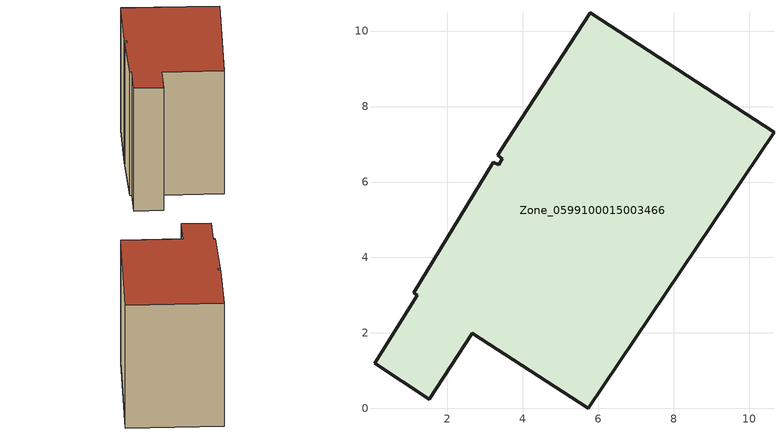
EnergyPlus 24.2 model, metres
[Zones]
Zone_0599100015003466
 floor ground (C_G): 5.74,0 2.67,1.99 1.53,0.24 0.07,1.19 1.21,3 1.11,3.06 3.23,6.53 3.36,6.46 3.46,6.62 3.34,6.71 3.42,6.84 5.79,10.49 10.66,7.32 z0.75
 wall outside (C_F): 3.46,6.62 3.36,6.46 3.23,6.53 1.11,3.06 1.21,3 0.07,1.19 1.53,0.24 2.67,1.99 5.74,0 10.66,7.32 5.79,10.49 3.42,6.84 3.34,6.71 3.46,6.62 z0.75:8.76
 roof outside (C_R): 3.36,6.46 3.23,6.53 1.11,3.06 1.21,3 0.07,1.19 1.53,0.24 2.67,1.99 5.74,0 10.66,7.32 5.79,10.49 3.42,6.84 3.34,6.71 3.46,6.62 z8.76
[BUILDING]
Pand.0599100015003466: North Axis=0; Terrain=City; Loads Convergence Tolerance Value=0.04; Temperature Convergence Tolerance Value=0.4; Solar Distribution=FullExterior; Maximum Number of Warmup Days=25; Minimum Number of Warmup Days=1
[Site:Location]
Rotterdam.The.Hague.AP_ZH_NLD Design_Conditions: Latitude=51.96; Longitude=4.45; Time Zone=1; Elevation=-4.5
[SITE:GROUNDTEMPERATURE:BUILDINGSURFACE]
18, 18, 18, 18, 18, 18, 18, 18, 18, 18, 18, 18
[MATERIAL] Thermal Absorptance=0.9; Solar Absorptance=0.7; Visible Absorptance=0.7
Name | Roughness | Thickness | Conductivity | Density | Specific Heat
G.TC.1965-1974 | MediumSmooth | 0.15 | 0.882353 | 540 | 1210
F.TC.1965-1974 | Rough | 0.3 | 0.697674 | 1920 | 840
R.TC.1965-1974 | MediumRough | 0.2 | 0.232558 | 1500 | 1000
[CONSTRUCTION]
C_G: G.TC.1965-1974
C_F: F.TC.1965-1974
C_R: R.TC.1965-1974
[ZONE]
Zone_0599100015003466: Type=1; Multiplier=1; Ceiling Height=Autocalculate; Volume=Autocalculate; Floor Area=autocalculate; Part of Total Floor Area=Yes
[ZONEINFILTRATION:DESIGNFLOWRATE]
Infil_Zone_0599100015003466: Zone or ZoneList or Space or SpaceList=Zone_0599100015003466; Schedule=AlwaysOn; Design Flow Rate Calculation Method=Flow/Area; Flow Rate per Floor Area=0.003; Constant Term Coefficient=1; Temperature Term Coefficient=0; Velocity Term Coefficient=0; Velocity Squared Term Coefficient=0
[HVACTEMPLATE:ZONE:IDEALLOADSAIRSYSTEM]
Zone_0599100015003466: Maximum Heating Supply Air Temperature=50; Minimum Cooling Supply Air Temperature=13; Maximum Heating Supply Air Humidity Ratio=0.0156; Minimum Cooling Supply Air Humidity Ratio=0.0077; Heating Limit=NoLimit; Cooling Limit=NoLimit; Dehumidification Control Type=ConstantSensibleHeatRatio; Cooling Sensible Heat Ratio=0.7; Dehumidification Setpoint=60; Humidification Control Type=None; Humidification Setpoint=30; Outdoor Air Method=None; Outdoor Air Flow Rate per Person=0.00944; Outdoor Air Flow Rate per Zone Floor Area=0; Outdoor Air Flow Rate per Zone=0; Demand Controlled Ventilation Type=None; Outdoor Air Economizer Type=NoEconomizer; Heat Recovery Type=None; Sensible Heat Recovery Effectiveness=0.7; Latent Heat Recovery Effectiveness=0.65
[ZONECONTROL:THERMOSTAT]
ThermostatControl_Zone_0599100015003466: Zone or ZoneList=Zone_0599100015003466; Control Type Schedule=DualSetpointControlType; Control 1=Thermostat_Zone_0599100015003466; Temperature Difference Between Cutout And Setpoint=0
[THERMOSTATSETPOINT:DUALSETPOINT]
Thermostat_Zone_0599100015003466: Heating Setpoint Temperature Schedule=HeatingSetpoint_Zone_0599100015003466; Cooling Setpoint Temperature Schedule=CoolingSetpoint_Zone_0599100015003466
[SCHEDULE:COMPACT]
HeatingSetpoint_Zone_0599100015003466: Through: 12/31, For: AllDays, Until: 24:00, 21
CoolingSetpoint_Zone_0599100015003466: Through: 12/31, For: AllDays, Until: 24:00, 24
DualSetpointControlType: Through: 12/31, For: AllDays, Until: 24:00, 4
AlwaysOn: Through: 12/31, For: AllDays, Until: 24:00, 1
